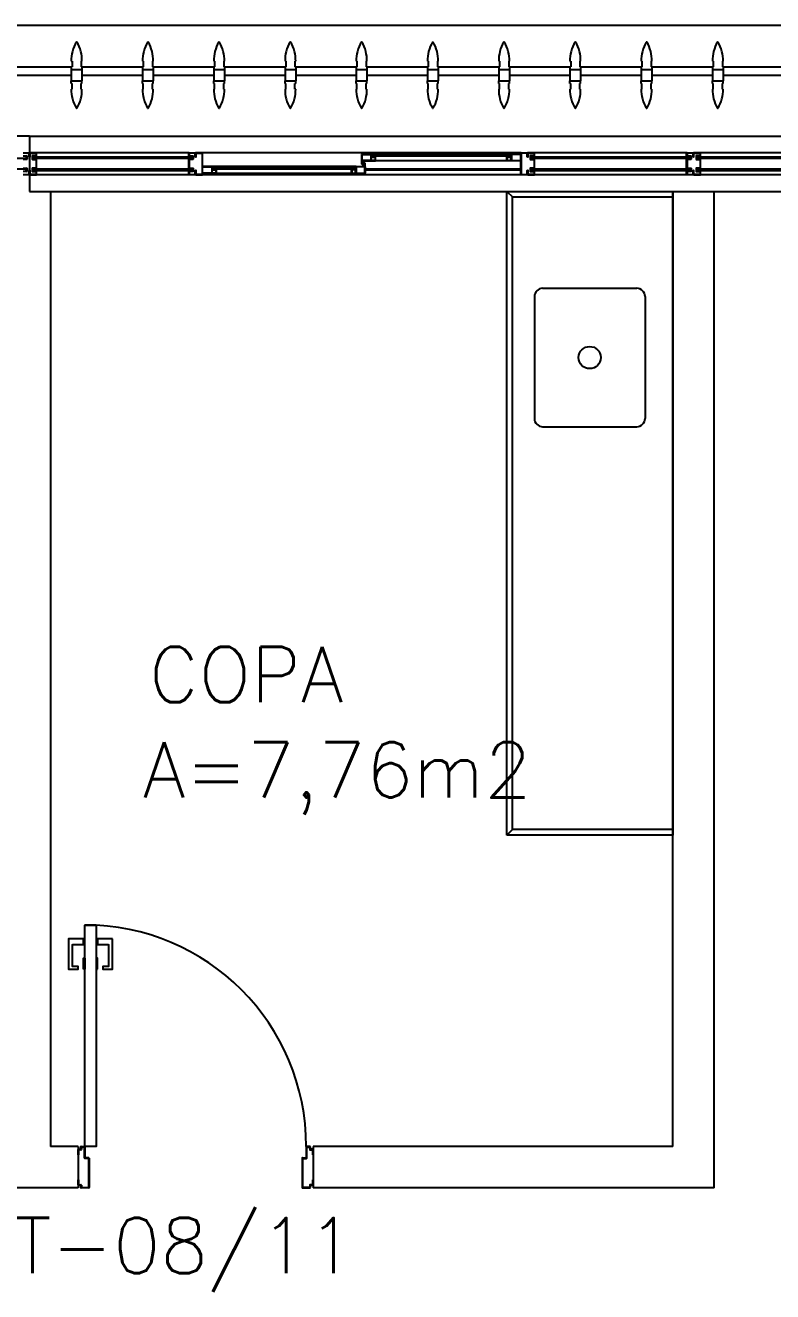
# Model space of a CAD drawing. Header units: millimetres. Extents: x 2128 to 2646, y 1972 to 2207.
# Drawn here: x 2380.021 to 2382.722, y 2138.991 to 2143.565 of the extents above; entities that cross this region are included whole.
import ezdxf

# ---------------------------------------------------------------- set-up
doc = ezdxf.new("R2010")
doc.units = ezdxf.units.MM
doc.linetypes.add('HIDDEN', pattern=[0.375, 0.25, -0.125])
for name, color, linetype in [('AR-ALV', 2, 'Continuous'), ('AR-BRISES', 1, 'Continuous'), ('AR-ESQ', 1, 'Continuous'), ('AR-PEITORIL', 1, 'Continuous'), ('AR-PORTA', 1, 'Continuous'), ('BC-CUBA', 1, 'Continuous'), ('BGR- VISTA', 12, 'Continuous'), ('BR-PAINEL', 1, 'Continuous'), ('BR-SUPORTE', 1, 'Continuous'), ('COZ1', 1, 'Continuous'), ('DT-ESQ-BAGUETE-C', 1, 'Continuous'), ('DT-ESQ-BAGUETE-V', 1, 'Continuous'), ('DT-ESQ-CHAPA DOBRADA-V', 1, 'Continuous'), ('DT-ESQ-MARCO-V', 1, 'Continuous'), ('DT-ESQ-PERFIL CADEIRA-C', 2, 'Continuous'), ('DT-ESQ-PERFIL CADEIRA-V', 2, 'Continuous'), ('DT-ESQ-PERFIL U SIMPLES-C', 2, 'Continuous'), ('DT-ESQ-PERFIL U-C', 2, 'Continuous'), ('DT-ESQ-PERFIL U-V', 1, 'Continuous'), ('DT-ESQ-VIDRO-C', 2, 'Continuous'), ('DT-ESQ-VIDRO-PROJ', 32, 'HIDDEN'), ('DT-ESQ-VIDRO-V', 71, 'Continuous'), ('DT-TXTMOD', 1, 'Continuous'), ('ENDEREÇO', 2, 'Continuous'), ('ibio', 2, 'Continuous'), ('maçaneta', 1, 'Continuous'), ('mov', 1, 'Continuous'), ('PM-PERFIL U-C', 2, 'Continuous'), ('pm1', 2, 'Continuous'), ('TEXTO', 2, 'Continuous'), ('Área', 2, 'Continuous')]:
    doc.layers.add(name, color=color, linetype=linetype)
doc.styles.add('S10', font='simplex.shx', dxfattribs={"height": 0.1})
doc.styles.add('UNB-100', font='simplex.shx', dxfattribs={"height": 0.2})
doc.styles.add('UNB1-100', font='simplex.shx', dxfattribs={"height": 0.2})

# ---------------------------------------------------------------- blocks, each defined once
blk = doc.blocks.new('CUBAbnc-01P')
at = {"layer": 'COZ1'}
for p, q in [((-0.25, -0.4705), (-0.25, -0.1305)), ((-0.22, -0.1005), (0.22, -0.1005)), ((0.25, -0.4705), (0.25, -0.1305)), ((-0.22, -0.5005), (0.22, -0.5005))]:
    blk.add_line(p, q, dxfattribs=at)
blk.add_circle((0, -0.3005), 0.04, dxfattribs=at)
for centre, start, end in [((-0.22, -0.1305), 90, 180), ((0.22, -0.1305), 0, 90), ((-0.22, -0.4705), 180, 270), ((0.22, -0.4705), 270, 0)]:
    blk.add_arc(centre, 0.03, start, end, dxfattribs=at)
blk = doc.blocks.new('BGR3')
at = {"layer": 'BGR- VISTA'}
for p, q in [((0, 2.305), (0.58, 2.305)), ((0.58, 2.305), (0.6, 2.325)), ((0.58, 2.305), (0.58, 0.02)), ((0.58, 0.02), (0, 0.02)), ((0.6, 0), (0.58, 0.02))]:
    blk.add_line(p, q, dxfattribs=at)
blk.add_lwpolyline([(0.6, 2.325), (0.6, 0), (0, 0), (0, 2.325)], close=True, dxfattribs=at)
at = {"layer": 'BC-CUBA', "rotation": 89.99999999999999}
blk.add_blockref('CUBAbnc-01P', (0, 0.6), dxfattribs=at)
blk = doc.blocks.new('EF21-P')
at = {"layer": 'DT-ESQ-BAGUETE-C', "ltscale": 0.1}
for points in [[(2.61, -0.08), (2.5965, -0.08), (2.5965, -0.0785), (2.6095, -0.0785, 0.414214), (2.61, -0.078), (2.61, -0.067, 0.414214), (2.6095, -0.0665), (2.5965, -0.0665), (2.5965, -0.065), (2.61, -0.065, -0.414214), (2.6115, -0.0665), (2.6115, -0.0785, -0.414214)], [(3.1015, -0.08), (3.115, -0.08), (3.115, -0.0785), (3.102, -0.0785, -0.414214), (3.1015, -0.078), (3.1015, -0.067, -0.414214), (3.102, -0.0665), (3.115, -0.0665), (3.115, -0.065), (3.1015, -0.065, 0.414214), (3.1, -0.0665), (3.1, -0.0785, 0.414214)], [(2.0485, -0.125), (2.035, -0.125), (2.035, -0.1235), (2.048, -0.1235, 0.414214), (2.0485, -0.123), (2.0485, -0.112, 0.414214), (2.048, -0.1115), (2.035, -0.1115), (2.035, -0.11), (2.0485, -0.11, -0.414214), (2.05, -0.1115), (2.05, -0.1235, -0.414214)], [(2.5265, -0.125), (2.54, -0.125), (2.54, -0.1235), (2.527, -0.1235, -0.414214), (2.5265, -0.123), (2.5265, -0.112, -0.414214), (2.527, -0.1115), (2.54, -0.1115), (2.54, -0.11), (2.5265, -0.11, 0.414214), (2.525, -0.1115), (2.525, -0.1235, 0.414214)]]:
    blk.add_lwpolyline(points, format="xyb", close=True, dxfattribs=at)
at = {"layer": 'DT-ESQ-BAGUETE-V', "ltscale": 0.1}
for p, q in [((2.61, -0.065), (3.1015, -0.065)), ((2.0485, -0.11), (2.5265, -0.11))]:
    blk.add_line(p, q, dxfattribs=at)
at = {"layer": 'DT-ESQ-CHAPA DOBRADA-V', "ltscale": 0.1}
for p, q in [((2, -0.077), (2.5615, -0.077)), ((2, -0.08), (2.5615, -0.08))]:
    blk.add_line(p, q, dxfattribs=at)
at = {"layer": 'DT-ESQ-MARCO-V', "ltscale": 0.1}
for p, q in [((0.7985, -0.06), (1.3515, -0.06)), ((1.3985, -0.06), (1.9515, -0.06)), ((3.1985, -0.06), (3.7515, -0.06)), ((0.7985, -0.14), (1.3515, -0.14)), ((1.3985, -0.14), (1.9515, -0.14)), ((3.1985, -0.14), (3.7515, -0.14))]:
    blk.add_line(p, q, dxfattribs=at)
at = {"layer": 'DT-ESQ-PERFIL CADEIRA-C', "ltscale": 0.1}
for p, q in [((2.5635, -0.0885), (2.61, -0.0885)), ((3.15, -0.0885), (3.1015, -0.0885)), ((2, -0.1335), (2.0485, -0.1335)), ((2.573, -0.1335), (2.5265, -0.1335))]:
    blk.add_line(p, q, dxfattribs=at)
for points in [[(2.61, -0.087, -1), (2.61, -0.09), (2.5635, -0.09, -0.414214), (2.5615, -0.088), (2.5615, -0.067, -0.414214), (2.5635, -0.065), (2.595, -0.065, -0.414214), (2.5965, -0.0665), (2.5965, -0.087)], [(2.5965, -0.0885, -0.198913), (2.5954, -0.0881, -0.198913), (2.595, -0.087), (2.595, -0.067, 0.414214), (2.5945, -0.0665), (2.5635, -0.0665, 0.414214), (2.563, -0.067), (2.563, -0.088, 0.414214), (2.5635, -0.0885)], [(3.1015, -0.09), (3.15, -0.09), (3.15, -0.0885), (3.115, -0.0885, 0.198912), (3.1161, -0.0881, 0.198913), (3.1165, -0.087), (3.1165, -0.067, -0.414214), (3.117, -0.0665), (3.15, -0.0665), (3.15, -0.065), (3.1165, -0.065, 0.414214), (3.115, -0.0665), (3.115, -0.0785), (3.115, -0.08), (3.115, -0.087), (3.1015, -0.087, 1)], [(2.0485, -0.135), (2, -0.135), (2, -0.1335), (2.035, -0.1335, -0.198912), (2.0339, -0.1331, -0.198913), (2.0335, -0.132), (2.0335, -0.112, 0.414214), (2.033, -0.1115), (2, -0.1115), (2, -0.11), (2.0335, -0.11, -0.414214), (2.035, -0.1115), (2.035, -0.1235), (2.035, -0.125), (2.035, -0.132), (2.0485, -0.132, -1)], [(2.5265, -0.132, 1), (2.5265, -0.135), (2.573, -0.135, 0.414214), (2.575, -0.133), (2.575, -0.112, 0.414214), (2.573, -0.11), (2.5415, -0.11, 0.414214), (2.54, -0.1115), (2.54, -0.132)], [(2.54, -0.1335, 0.198913), (2.5411, -0.1331, 0.198913), (2.5415, -0.132), (2.5415, -0.112, -0.414214), (2.542, -0.1115), (2.573, -0.1115, -0.414214), (2.5735, -0.112), (2.5735, -0.133, -0.414214), (2.573, -0.1335)]]:
    blk.add_lwpolyline(points, format="xyb", close=True, dxfattribs=at)
at = {"layer": 'DT-ESQ-PERFIL CADEIRA-V', "ltscale": 0.1}
for p, q in [((2.595, -0.09), (3.1015, -0.09)), ((2.0485, -0.135), (2.5265, -0.135))]:
    blk.add_line(p, q, dxfattribs=at)
at = {"layer": 'DT-ESQ-PERFIL U SIMPLES-C', "ltscale": 0.1}
for points in [[(2.5635, -0.102), (2.5715, -0.102), (2.5715, -0.1005), (2.5635, -0.1005, -0.414214), (2.563, -0.1), (2.563, -0.092, -0.414214), (2.5635, -0.0915), (2.5715, -0.0915), (2.5715, -0.09), (2.5635, -0.09, 0.414214), (2.5615, -0.092), (2.5615, -0.1, 0.414214)], [(2.573, -0.098), (2.565, -0.098), (2.565, -0.0995), (2.573, -0.0995, -0.414214), (2.5735, -0.1), (2.5735, -0.108, -0.414214), (2.573, -0.1085), (2.565, -0.1085), (2.565, -0.11), (2.573, -0.11, 0.414214), (2.575, -0.108), (2.575, -0.1, 0.414214)]]:
    blk.add_lwpolyline(points, format="xyb", close=True, dxfattribs=at)
at = {"layer": 'DT-ESQ-PERFIL U-C', "ltscale": 0.1}
for points in [[(1.35, -0.1285), (1.35, -0.1385, 0.414214), (1.3515, -0.14), (1.3735, -0.14, 0.414214), (1.375, -0.1385), (1.375, -0.125), (1.3735, -0.125), (1.3735, -0.138, -0.414214), (1.373, -0.1385), (1.352, -0.1385, -0.414214), (1.3515, -0.138), (1.3515, -0.1285), (1.3645, -0.1285, 0.414214), (1.366, -0.127), (1.366, -0.117, 0.414214), (1.3645, -0.1155), (1.3515, -0.1155), (1.3515, -0.0845), (1.3645, -0.0845, 0.414214), (1.366, -0.083), (1.366, -0.073, 0.414214), (1.3645, -0.0715), (1.3515, -0.0715), (1.3515, -0.062, -0.414214), (1.352, -0.0615), (1.373, -0.0615, -0.414214), (1.3735, -0.062), (1.3735, -0.075), (1.375, -0.075), (1.375, -0.0615, 0.414214), (1.3735, -0.06), (1.3515, -0.06, 0.414214), (1.35, -0.0615), (1.35, -0.0715, 0.414214), (1.3515, -0.073), (1.3645, -0.073), (1.3645, -0.083), (1.3515, -0.083), (1.3515, -0.083, 0.414214), (1.35, -0.0845), (1.35, -0.1155, 0.414214), (1.3515, -0.117), (1.3515, -0.117), (1.3645, -0.117), (1.3645, -0.127), (1.3515, -0.127, 0.414214)], [(1.4, -0.1285), (1.4, -0.1385, -0.414214), (1.3985, -0.14), (1.3765, -0.14, -0.414214), (1.375, -0.1385), (1.375, -0.125), (1.3765, -0.125), (1.3765, -0.138, 0.414214), (1.377, -0.1385), (1.398, -0.1385, 0.414214), (1.3985, -0.138), (1.3985, -0.1285), (1.3855, -0.1285, -0.414214), (1.384, -0.127), (1.384, -0.117, -0.414214), (1.3855, -0.1155), (1.3985, -0.1155), (1.3985, -0.0845), (1.3855, -0.0845, -0.414214), (1.384, -0.083), (1.384, -0.073, -0.414214), (1.3855, -0.0715), (1.3985, -0.0715), (1.3985, -0.062, 0.414214), (1.398, -0.0615), (1.377, -0.0615, 0.414214), (1.3765, -0.062), (1.3765, -0.075), (1.375, -0.075), (1.375, -0.0615, -0.414214), (1.3765, -0.06), (1.3985, -0.06, -0.414214), (1.4, -0.0615), (1.4, -0.0715, -0.414214), (1.3985, -0.073), (1.3855, -0.073), (1.3855, -0.083), (1.3985, -0.083), (1.3985, -0.083, -0.414214), (1.4, -0.0845), (1.4, -0.1155, -0.414214), (1.3985, -0.117), (1.3985, -0.117), (1.3855, -0.117), (1.3855, -0.127), (1.3985, -0.127, -0.414214)], [(1.95, -0.1285), (1.95, -0.1385, 0.414214), (1.9515, -0.14), (1.9735, -0.14, 0.414214), (1.975, -0.1385), (1.975, -0.125), (1.9735, -0.125), (1.9735, -0.138, -0.414214), (1.973, -0.1385), (1.952, -0.1385, -0.414214), (1.9515, -0.138), (1.9515, -0.1285), (1.9645, -0.1285, 0.414214), (1.966, -0.127), (1.966, -0.117, 0.414214), (1.9645, -0.1155), (1.9515, -0.1155), (1.9515, -0.0845), (1.9645, -0.0845, 0.414214), (1.966, -0.083), (1.966, -0.073, 0.414214), (1.9645, -0.0715), (1.9515, -0.0715), (1.9515, -0.062, -0.414214), (1.952, -0.0615), (1.973, -0.0615, -0.414214), (1.9735, -0.062), (1.9735, -0.075), (1.975, -0.075), (1.975, -0.0615, 0.414214), (1.9735, -0.06), (1.9515, -0.06, 0.414214), (1.95, -0.0615), (1.95, -0.0715, 0.414214), (1.9515, -0.073), (1.9645, -0.073), (1.9645, -0.083), (1.9515, -0.083), (1.9515, -0.083, 0.414214), (1.95, -0.0845), (1.95, -0.1155, 0.414214), (1.9515, -0.117), (1.9515, -0.117), (1.9645, -0.117), (1.9645, -0.127), (1.9515, -0.127, 0.414214)], [(1.975, -0.0615, -0.414214), (1.9765, -0.06), (1.9985, -0.06, -0.414214), (2, -0.0615), (2, -0.1385, -0.414214), (1.9985, -0.14), (1.9765, -0.14, -0.414214), (1.975, -0.1385), (1.975, -0.125), (1.9765, -0.125), (1.9765, -0.138, 0.414214), (1.977, -0.1385), (1.998, -0.1385, 0.414214), (1.9985, -0.138), (1.9985, -0.062, 0.414214), (1.998, -0.0615), (1.977, -0.0615, 0.414214), (1.9765, -0.062), (1.9765, -0.075), (1.975, -0.075)], [(3.175, -0.0615, 0.414214), (3.1735, -0.06), (3.1515, -0.06, 0.414214), (3.15, -0.0615), (3.15, -0.1385, 0.414214), (3.1515, -0.14), (3.1735, -0.14, 0.414214), (3.175, -0.1385), (3.175, -0.125), (3.1735, -0.125), (3.1735, -0.138, -0.414214), (3.173, -0.1385), (3.152, -0.1385, -0.414214), (3.1515, -0.138), (3.1515, -0.062, -0.414214), (3.152, -0.0615), (3.173, -0.0615, -0.414214), (3.1735, -0.062), (3.1735, -0.075), (3.175, -0.075)], [(3.2, -0.1285), (3.2, -0.1385, -0.414214), (3.1985, -0.14), (3.1765, -0.14, -0.414214), (3.175, -0.1385), (3.175, -0.125), (3.1765, -0.125), (3.1765, -0.138, 0.414214), (3.177, -0.1385), (3.198, -0.1385, 0.414214), (3.1985, -0.138), (3.1985, -0.1285), (3.1855, -0.1285, -0.414214), (3.184, -0.127), (3.184, -0.117, -0.414214), (3.1855, -0.1155), (3.1985, -0.1155), (3.1985, -0.0845), (3.1855, -0.0845, -0.414214), (3.184, -0.083), (3.184, -0.073, -0.414214), (3.1855, -0.0715), (3.1985, -0.0715), (3.1985, -0.062, 0.414214), (3.198, -0.0615), (3.177, -0.0615, 0.414214), (3.1765, -0.062), (3.1765, -0.075), (3.175, -0.075), (3.175, -0.0615, -0.414214), (3.1765, -0.06), (3.1985, -0.06, -0.414214), (3.2, -0.0615), (3.2, -0.0715, -0.414214), (3.1985, -0.073), (3.1855, -0.073), (3.1855, -0.083), (3.1985, -0.083), (3.1985, -0.083, -0.414214), (3.2, -0.0845), (3.2, -0.1155, -0.414214), (3.1985, -0.117), (3.1985, -0.117), (3.1855, -0.117), (3.1855, -0.127), (3.1985, -0.127, -0.414214)], [(3.75, -0.1285), (3.75, -0.1385, 0.414214), (3.7515, -0.14), (3.7735, -0.14, 0.414214), (3.775, -0.1385), (3.775, -0.125), (3.7735, -0.125), (3.7735, -0.138, -0.414214), (3.773, -0.1385), (3.752, -0.1385, -0.414214), (3.7515, -0.138), (3.7515, -0.1285), (3.7645, -0.1285, 0.414214), (3.766, -0.127), (3.766, -0.117, 0.414214), (3.7645, -0.1155), (3.7515, -0.1155), (3.7515, -0.0845), (3.7645, -0.0845, 0.414214), (3.766, -0.083), (3.766, -0.073, 0.414214), (3.7645, -0.0715), (3.7515, -0.0715), (3.7515, -0.062, -0.414214), (3.752, -0.0615), (3.773, -0.0615, -0.414214), (3.7735, -0.062), (3.7735, -0.075), (3.775, -0.075), (3.775, -0.0615, 0.414214), (3.7735, -0.06), (3.7515, -0.06, 0.414214), (3.75, -0.0615), (3.75, -0.0715, 0.414214), (3.7515, -0.073), (3.7645, -0.073), (3.7645, -0.083), (3.7515, -0.083), (3.7515, -0.083, 0.414214), (3.75, -0.0845), (3.75, -0.1155, 0.414214), (3.7515, -0.117), (3.7515, -0.117), (3.7645, -0.117), (3.7645, -0.127), (3.7515, -0.127, 0.414214)]]:
    blk.add_lwpolyline(points, format="xyb", close=True, dxfattribs=at)
at = {"layer": 'DT-ESQ-PERFIL U-V', "ltscale": 0.1}
for p, q in [((1.9985, -0.06), (3.1515, -0.06)), ((1.9985, -0.14), (3.1515, -0.14))]:
    blk.add_line(p, q, dxfattribs=at)
at = {"layer": 'DT-ESQ-VIDRO-C', "ltscale": 0.1}
for points in [[(1.3625, -0.081), (1.3625, -0.075), (0.7875, -0.075), (0.7875, -0.081)], [(1.9625, -0.081), (1.9625, -0.075), (1.3875, -0.075), (1.3875, -0.081)], [(3.1125, -0.085), (3.1125, -0.082), (2.599, -0.082), (2.599, -0.085)], [(3.7625, -0.081), (3.7625, -0.075), (3.1875, -0.075), (3.1875, -0.081)], [(2.038, -0.13), (2.038, -0.127), (2.537, -0.127), (2.537, -0.13)]]:
    blk.add_lwpolyline(points, close=True, dxfattribs=at)
at = {"layer": 'DT-ESQ-VIDRO-PROJ', "ltscale": 0.1}
for points in [[(3.7985, -0.14), (3.7765, -0.14, -0.414214), (3.775, -0.1385), (3.775, -0.125), (3.7765, -0.125), (3.7765, -0.138, 0.414214), (3.777, -0.1385), (3.798, -0.1385, 0.414214)], [(3.7985, -0.1285), (3.7855, -0.1285, -0.414214), (3.784, -0.127), (3.784, -0.117, -0.414214), (3.7855, -0.1155), (3.7985, -0.1155)], [(3.7985, -0.0845), (3.7855, -0.0845, -0.414214), (3.784, -0.083), (3.784, -0.073, -0.414214), (3.7855, -0.0715), (3.7985, -0.0715)], [(3.798, -0.0615), (3.777, -0.0615, 0.414214), (3.7765, -0.062), (3.7765, -0.075), (3.775, -0.075), (3.775, -0.0615, -0.414214), (3.7765, -0.06), (3.7985, -0.06, -0.414214)], [(3.7985, -0.117), (3.7855, -0.117), (3.7855, -0.127), (3.7985, -0.127, -0.414214)]]:
    blk.add_lwpolyline(points, format="xyb", dxfattribs=at)
blk.add_lwpolyline([(3.7985, -0.073), (3.7855, -0.073), (3.7855, -0.083), (3.7985, -0.083)], dxfattribs=at)
for points in [[(4.3625, -0.081), (4.3625, -0.075), (3.7875, -0.075), (3.7875, -0.081)], [(4.3625, -0.119), (4.3625, -0.125), (3.7875, -0.125), (3.7875, -0.119)]]:
    blk.add_lwpolyline(points, close=True, dxfattribs=at)
at = {"layer": 'DT-ESQ-VIDRO-V', "ltscale": 0.1}
for points in [[(1.3625, -0.119), (1.3625, -0.125), (0.7875, -0.125), (0.7875, -0.119)], [(1.9625, -0.119), (1.9625, -0.125), (1.3875, -0.125), (1.3875, -0.119)], [(3.7625, -0.119), (3.7625, -0.125), (3.1875, -0.125), (3.1875, -0.119)]]:
    blk.add_lwpolyline(points, close=True, dxfattribs=at)
at = {"layer": 'DT-TXTMOD', "ltscale": 0.1, "style": 'S10', "flags": 3}
for tag, p in [('M01', (0.025, -0.28)), ('M02', (0.3253, -0.28)), ('M03', (0.627, -0.28)), ('M04', (0.9288, -0.28)), ('M05', (1.2306, -0.28)), ('M06', (1.5323, -0.28)), ('M07', (1.8341, -0.28)), ('M08', (2.1359, -0.28)), ('M09', (2.4376, -0.28)), ('M10', (2.7394, -0.28)), ('M11', (3.0412, -0.28)), ('M12', (3.3429, -0.28)), ('M13', (3.6447, -0.28)), ('M14', (3.9464, -0.28)), ('M15', (4.2482, -0.28)), ('M16', (4.55, -0.28)), ('M17', (4.8517, -0.28))]:
    blk.add_attdef(tag, p, '', height=0.1, dxfattribs=at)
blk = doc.blocks.new('BR-MODULO8')
at = {"layer": 'BR-PAINEL'}
for p, q in [((-3.6242, 0.27), (-3.6217, 0.27)), ((-3.6242, 0.25), (-3.6242, 0.24)), ((-3.6242, 0.25), (-3.6217, 0.25)), ((-3.6242, 0.24), (-3.5858, 0.24)), ((-3.6242, 0.24), (-3.6242, 0.2)), ((-3.6217, 0.27), (-3.6217, 0.25)), ((-3.5883, 0.27), (-3.5883, 0.25)), ((-3.5858, 0.27), (-3.5883, 0.27)), ((-3.5858, 0.25), (-3.5883, 0.25)), ((-3.5858, 0.25), (-3.5858, 0.24)), ((-3.5858, 0.24), (-3.5858, 0.2)), ((-3.3667, 0.27), (-3.3642, 0.27)), ((-3.3667, 0.25), (-3.3667, 0.24)), ((-3.3667, 0.25), (-3.3642, 0.25)), ((-3.3667, 0.24), (-3.3283, 0.24)), ((-3.3667, 0.24), (-3.3667, 0.2)), ((-3.3642, 0.27), (-3.3642, 0.25)), ((-3.3308, 0.27), (-3.3308, 0.25)), ((-3.3283, 0.27), (-3.3308, 0.27)), ((-3.3283, 0.25), (-3.3308, 0.25)), ((-3.3283, 0.25), (-3.3283, 0.24)), ((-3.3283, 0.24), (-3.3283, 0.2)), ((-3.1092, 0.27), (-3.1067, 0.27)), ((-3.1092, 0.25), (-3.1092, 0.24)), ((-3.1092, 0.25), (-3.1067, 0.25)), ((-3.1092, 0.24), (-3.0708, 0.24)), ((-3.1092, 0.24), (-3.1092, 0.2)), ((-3.1067, 0.27), (-3.1067, 0.25)), ((-3.0733, 0.27), (-3.0733, 0.25)), ((-3.0708, 0.27), (-3.0733, 0.27)), ((-3.0708, 0.25), (-3.0733, 0.25)), ((-3.0708, 0.25), (-3.0708, 0.24)), ((-3.0708, 0.24), (-3.0708, 0.2)), ((-2.8517, 0.27), (-2.8492, 0.27)), ((-2.8517, 0.25), (-2.8517, 0.24)), ((-2.8517, 0.25), (-2.8492, 0.25)), ((-2.8517, 0.24), (-2.8133, 0.24)), ((-2.8517, 0.24), (-2.8517, 0.2)), ((-2.8492, 0.27), (-2.8492, 0.25)), ((-2.8158, 0.27), (-2.8158, 0.25)), ((-2.8133, 0.27), (-2.8158, 0.27)), ((-2.8133, 0.25), (-2.8158, 0.25)), ((-2.8133, 0.25), (-2.8133, 0.24)), ((-2.8133, 0.24), (-2.8133, 0.2)), ((-2.5942, 0.27), (-2.5917, 0.27)), ((-2.5942, 0.25), (-2.5942, 0.24)), ((-2.5942, 0.25), (-2.5917, 0.25)), ((-2.5942, 0.24), (-2.5558, 0.24)), ((-2.5942, 0.24), (-2.5942, 0.2)), ((-2.5917, 0.27), (-2.5917, 0.25)), ((-2.5583, 0.27), (-2.5583, 0.25)), ((-2.5558, 0.27), (-2.5583, 0.27)), ((-2.5558, 0.25), (-2.5583, 0.25)), ((-2.5558, 0.25), (-2.5558, 0.24)), ((-2.5558, 0.24), (-2.5558, 0.2)), ((-2.3367, 0.27), (-2.3342, 0.27)), ((-2.3367, 0.25), (-2.3367, 0.24)), ((-2.3367, 0.25), (-2.3342, 0.25)), ((-2.3367, 0.24), (-2.2983, 0.24)), ((-2.3367, 0.24), (-2.3367, 0.2)), ((-2.3342, 0.27), (-2.3342, 0.25)), ((-2.3008, 0.27), (-2.3008, 0.25)), ((-2.2983, 0.27), (-2.3008, 0.27)), ((-2.2983, 0.25), (-2.3008, 0.25)), ((-2.2983, 0.25), (-2.2983, 0.24)), ((-2.2983, 0.24), (-2.2983, 0.2)), ((-2.0792, 0.27), (-2.0767, 0.27)), ((-2.0792, 0.25), (-2.0792, 0.24)), ((-2.0792, 0.25), (-2.0767, 0.25)), ((-2.0792, 0.24), (-2.0408, 0.24)), ((-2.0792, 0.24), (-2.0792, 0.2)), ((-2.0767, 0.27), (-2.0767, 0.25)), ((-2.0433, 0.27), (-2.0433, 0.25)), ((-2.0408, 0.27), (-2.0433, 0.27)), ((-2.0408, 0.25), (-2.0433, 0.25)), ((-2.0408, 0.25), (-2.0408, 0.24)), ((-2.0408, 0.24), (-2.0408, 0.2)), ((-1.8217, 0.27), (-1.8192, 0.27)), ((-1.8217, 0.25), (-1.8217, 0.24)), ((-1.8217, 0.25), (-1.8192, 0.25)), ((-1.8217, 0.24), (-1.7833, 0.24)), ((-1.8217, 0.24), (-1.8217, 0.2)), ((-1.8192, 0.27), (-1.8192, 0.25)), ((-1.7858, 0.27), (-1.7858, 0.25)), ((-1.7833, 0.27), (-1.7858, 0.27)), ((-1.7833, 0.25), (-1.7858, 0.25)), ((-1.7833, 0.25), (-1.7833, 0.24)), ((-1.7833, 0.24), (-1.7833, 0.2)), ((-1.5642, 0.27), (-1.5617, 0.27)), ((-1.5642, 0.25), (-1.5642, 0.24)), ((-1.5642, 0.25), (-1.5617, 0.25)), ((-1.5642, 0.24), (-1.5258, 0.24)), ((-1.5642, 0.24), (-1.5642, 0.2)), ((-1.5617, 0.27), (-1.5617, 0.25)), ((-1.5283, 0.27), (-1.5283, 0.25)), ((-1.5258, 0.27), (-1.5283, 0.27)), ((-1.5258, 0.25), (-1.5283, 0.25)), ((-1.5258, 0.25), (-1.5258, 0.24)), ((-1.5258, 0.24), (-1.5258, 0.2)), ((-1.3067, 0.27), (-1.3042, 0.27)), ((-1.3067, 0.25), (-1.3067, 0.24)), ((-1.3067, 0.25), (-1.3042, 0.25)), ((-1.3067, 0.24), (-1.2683, 0.24)), ((-1.3067, 0.24), (-1.3067, 0.2)), ((-1.3042, 0.27), (-1.3042, 0.25)), ((-1.2708, 0.27), (-1.2708, 0.25)), ((-1.2683, 0.27), (-1.2708, 0.27)), ((-1.2683, 0.25), (-1.2708, 0.25)), ((-1.2683, 0.25), (-1.2683, 0.24)), ((-1.2683, 0.24), (-1.2683, 0.2)), ((-3.6242, 0.2), (-3.5858, 0.2)), ((-3.6242, 0.19), (-3.6242, 0.2)), ((-3.6242, 0.19), (-3.6217, 0.19)), ((-3.6217, 0.17), (-3.6217, 0.19)), ((-3.5858, 0.19), (-3.5883, 0.19)), ((-3.5883, 0.17), (-3.5883, 0.19)), ((-3.5858, 0.19), (-3.5858, 0.2)), ((-3.3667, 0.2), (-3.3283, 0.2)), ((-3.3667, 0.19), (-3.3667, 0.2)), ((-3.3667, 0.19), (-3.3642, 0.19)), ((-3.3642, 0.17), (-3.3642, 0.19)), ((-3.3283, 0.19), (-3.3308, 0.19)), ((-3.3308, 0.17), (-3.3308, 0.19)), ((-3.3283, 0.19), (-3.3283, 0.2)), ((-3.1092, 0.2), (-3.0708, 0.2)), ((-3.1092, 0.19), (-3.1092, 0.2)), ((-3.1092, 0.19), (-3.1067, 0.19)), ((-3.1067, 0.17), (-3.1067, 0.19)), ((-3.0708, 0.19), (-3.0733, 0.19)), ((-3.0733, 0.17), (-3.0733, 0.19)), ((-3.0708, 0.19), (-3.0708, 0.2)), ((-2.8517, 0.2), (-2.8133, 0.2)), ((-2.8517, 0.19), (-2.8517, 0.2)), ((-2.8517, 0.19), (-2.8492, 0.19)), ((-2.8492, 0.17), (-2.8492, 0.19)), ((-2.8133, 0.19), (-2.8158, 0.19)), ((-2.8158, 0.17), (-2.8158, 0.19)), ((-2.8133, 0.19), (-2.8133, 0.2)), ((-2.5942, 0.2), (-2.5558, 0.2)), ((-2.5942, 0.19), (-2.5942, 0.2)), ((-2.5942, 0.19), (-2.5917, 0.19)), ((-2.5917, 0.17), (-2.5917, 0.19)), ((-2.5558, 0.19), (-2.5583, 0.19)), ((-2.5583, 0.17), (-2.5583, 0.19)), ((-2.5558, 0.19), (-2.5558, 0.2)), ((-2.3367, 0.2), (-2.2983, 0.2)), ((-2.3367, 0.19), (-2.3367, 0.2)), ((-2.3367, 0.19), (-2.3342, 0.19)), ((-2.3342, 0.17), (-2.3342, 0.19)), ((-2.2983, 0.19), (-2.3008, 0.19)), ((-2.3008, 0.17), (-2.3008, 0.19)), ((-2.2983, 0.19), (-2.2983, 0.2)), ((-2.0792, 0.2), (-2.0408, 0.2)), ((-2.0792, 0.19), (-2.0792, 0.2)), ((-2.0792, 0.19), (-2.0767, 0.19)), ((-2.0767, 0.17), (-2.0767, 0.19)), ((-2.0408, 0.19), (-2.0433, 0.19)), ((-2.0433, 0.17), (-2.0433, 0.19)), ((-2.0408, 0.19), (-2.0408, 0.2)), ((-1.8217, 0.2), (-1.7833, 0.2)), ((-1.8217, 0.19), (-1.8217, 0.2)), ((-1.8217, 0.19), (-1.8192, 0.19)), ((-1.8192, 0.17), (-1.8192, 0.19)), ((-1.7833, 0.19), (-1.7858, 0.19)), ((-1.7858, 0.17), (-1.7858, 0.19)), ((-1.7833, 0.19), (-1.7833, 0.2)), ((-1.5642, 0.2), (-1.5258, 0.2)), ((-1.5642, 0.19), (-1.5642, 0.2)), ((-1.5642, 0.19), (-1.5617, 0.19)), ((-1.5617, 0.17), (-1.5617, 0.19)), ((-1.5258, 0.19), (-1.5283, 0.19)), ((-1.5283, 0.17), (-1.5283, 0.19)), ((-1.5258, 0.19), (-1.5258, 0.2)), ((-1.3067, 0.2), (-1.2683, 0.2)), ((-1.3067, 0.19), (-1.3067, 0.2)), ((-1.3067, 0.19), (-1.3042, 0.19)), ((-1.3042, 0.17), (-1.3042, 0.19)), ((-1.2683, 0.19), (-1.2708, 0.19)), ((-1.2708, 0.17), (-1.2708, 0.19)), ((-1.2683, 0.19), (-1.2683, 0.2)), ((-3.6242, 0.17), (-3.6217, 0.17)), ((-3.5858, 0.17), (-3.5883, 0.17)), ((-3.3667, 0.17), (-3.3642, 0.17)), ((-3.3283, 0.17), (-3.3308, 0.17)), ((-3.1092, 0.17), (-3.1067, 0.17)), ((-3.0708, 0.17), (-3.0733, 0.17)), ((-2.8517, 0.17), (-2.8492, 0.17)), ((-2.8133, 0.17), (-2.8158, 0.17)), ((-2.5942, 0.17), (-2.5917, 0.17)), ((-2.5558, 0.17), (-2.5583, 0.17)), ((-2.3367, 0.17), (-2.3342, 0.17)), ((-2.2983, 0.17), (-2.3008, 0.17)), ((-2.0792, 0.17), (-2.0767, 0.17)), ((-2.0408, 0.17), (-2.0433, 0.17)), ((-1.8217, 0.17), (-1.8192, 0.17)), ((-1.7833, 0.17), (-1.7858, 0.17)), ((-1.5642, 0.17), (-1.5617, 0.17)), ((-1.5258, 0.17), (-1.5283, 0.17)), ((-1.3067, 0.17), (-1.3042, 0.17)), ((-1.2683, 0.17), (-1.2708, 0.17))]:
    blk.add_line(p, q, dxfattribs=at)
for centre, radius, start, end in [((-3.4992, 0.2739), 0.1251, 148.4721, 181.772), ((-3.605, 0.3387), 0.001, 37.1012, 142.8988), ((-3.7108, 0.2739), 0.1251, 358.228, 31.5279), ((-3.2417, 0.2739), 0.1251, 148.4721, 181.772), ((-3.3475, 0.3387), 0.001, 37.1012, 142.8988), ((-3.4533, 0.2739), 0.1251, 358.228, 31.5279), ((-2.9842, 0.2739), 0.1251, 148.4721, 181.772), ((-3.09, 0.3387), 0.001, 37.1012, 142.8988), ((-3.1958, 0.2739), 0.1251, 358.228, 31.5279), ((-2.7267, 0.2739), 0.1251, 148.4721, 181.772), ((-2.8325, 0.3387), 0.001, 37.1012, 142.8988), ((-2.9383, 0.2739), 0.1251, 358.228, 31.5279), ((-2.4692, 0.2739), 0.1251, 148.4721, 181.772), ((-2.575, 0.3387), 0.001, 37.1012, 142.8988), ((-2.6808, 0.2739), 0.1251, 358.228, 31.5279), ((-2.2117, 0.2739), 0.1251, 148.4721, 181.772), ((-2.3175, 0.3387), 0.001, 37.1012, 142.8988), ((-2.4233, 0.2739), 0.1251, 358.228, 31.5279), ((-1.9542, 0.2739), 0.1251, 148.4721, 181.772), ((-2.06, 0.3387), 0.001, 37.1012, 142.8988), ((-2.1658, 0.2739), 0.1251, 358.228, 31.5279), ((-1.6967, 0.2739), 0.1251, 148.4721, 181.772), ((-1.8025, 0.3387), 0.001, 37.1012, 142.8988), ((-1.9083, 0.2739), 0.1251, 358.228, 31.5279), ((-1.4392, 0.2739), 0.1251, 148.4721, 181.772), ((-1.545, 0.3387), 0.001, 37.1012, 142.8988), ((-1.6508, 0.2739), 0.1251, 358.228, 31.5279), ((-1.1817, 0.2739), 0.1251, 148.4721, 181.772), ((-1.2875, 0.3387), 0.001, 37.1012, 142.8988), ((-1.3933, 0.2739), 0.1251, 358.228, 31.5279), ((-3.4992, 0.1661), 0.1251, 178.228, 211.5279), ((-3.7108, 0.1661), 0.1251, 328.4721, 1.772), ((-3.2417, 0.1661), 0.1251, 178.228, 211.5279), ((-3.4533, 0.1661), 0.1251, 328.4721, 1.772), ((-2.9842, 0.1661), 0.1251, 178.228, 211.5279), ((-3.1958, 0.1661), 0.1251, 328.4721, 1.772), ((-2.7267, 0.1661), 0.1251, 178.228, 211.5279), ((-2.9383, 0.1661), 0.1251, 328.4721, 1.772), ((-2.4692, 0.1661), 0.1251, 178.228, 211.5279), ((-2.6808, 0.1661), 0.1251, 328.4721, 1.772), ((-2.2117, 0.1661), 0.1251, 178.228, 211.5279), ((-2.4233, 0.1661), 0.1251, 328.4721, 1.772), ((-1.9542, 0.1661), 0.1251, 178.228, 211.5279), ((-2.1658, 0.1661), 0.1251, 328.4721, 1.772), ((-1.6967, 0.1661), 0.1251, 178.228, 211.5279), ((-1.9083, 0.1661), 0.1251, 328.4721, 1.772), ((-1.4392, 0.1661), 0.1251, 178.228, 211.5279), ((-1.6508, 0.1661), 0.1251, 328.4721, 1.772), ((-1.1817, 0.1661), 0.1251, 178.228, 211.5279), ((-1.3933, 0.1661), 0.1251, 328.4721, 1.772), ((-3.605, 0.1013), 0.001, 217.1012, 322.8988), ((-3.3475, 0.1013), 0.001, 217.1012, 322.8988), ((-3.09, 0.1013), 0.001, 217.1012, 322.8988), ((-2.8325, 0.1013), 0.001, 217.1012, 322.8988), ((-2.575, 0.1013), 0.001, 217.1012, 322.8988), ((-2.3175, 0.1013), 0.001, 217.1012, 322.8988), ((-2.06, 0.1013), 0.001, 217.1012, 322.8988), ((-1.8025, 0.1013), 0.001, 217.1012, 322.8988), ((-1.545, 0.1013), 0.001, 217.1012, 322.8988), ((-1.2875, 0.1013), 0.001, 217.1012, 322.8988)]:
    blk.add_arc(centre, radius, start, end, dxfattribs=at)
at = {"layer": 'BR-SUPORTE'}
for p, q in [((-3.8433, 0.25), (-3.6217, 0.25)), ((-3.5858, 0.25), (-3.3642, 0.25)), ((-3.3283, 0.25), (-3.1067, 0.25)), ((-3.0708, 0.25), (-2.8492, 0.25)), ((-2.8133, 0.25), (-2.5917, 0.25)), ((-2.5558, 0.25), (-2.3342, 0.25)), ((-2.2983, 0.25), (-2.0767, 0.25)), ((-2.0408, 0.25), (-1.8192, 0.25)), ((-1.7833, 0.25), (-1.5617, 0.25)), ((-1.5258, 0.25), (-1.3042, 0.25)), ((-1.2683, 0.25), (-1.0467, 0.25)), ((-3.8433, 0.22), (-3.6242, 0.22)), ((-3.5858, 0.22), (-3.3667, 0.22)), ((-3.3283, 0.22), (-3.1092, 0.22)), ((-3.0708, 0.22), (-2.8517, 0.22)), ((-2.8133, 0.22), (-2.5942, 0.22)), ((-2.5558, 0.22), (-2.3367, 0.22)), ((-2.2983, 0.22), (-2.0792, 0.22)), ((-2.0408, 0.22), (-1.8217, 0.22)), ((-1.7833, 0.22), (-1.5642, 0.22)), ((-1.5258, 0.22), (-1.3067, 0.22)), ((-1.2683, 0.22), (-1.0492, 0.22))]:
    blk.add_line(p, q, dxfattribs=at)
blk = doc.blocks.new('PM3')
at = {"layer": 'maçaneta'}
for points in [[(0.02, 0.825), (-0.035, 0.825), (-0.035, 0.715), (0, 0.715), (0, 0.725), (-0.02, 0.725), (-0.02, 0.8035, -0.414214), (-0.0185, 0.805), (0.02, 0.805)], [(0.125, 0.825), (0.07, 0.825), (0.07, 0.805), (0.1085, 0.805, -0.414214), (0.11, 0.8035), (0.11, 0.725), (0.09, 0.725), (0.09, 0.715), (0.125, 0.715)]]:
    blk.add_lwpolyline(points, format="xyb", close=True, dxfattribs=at)
for points in [[(0.02, 0.715), (0.02, 0.755), (0.025, 0.755), (0.025, 0.715)], [(0.07, 0.715), (0.07, 0.755), (0.065, 0.755), (0.065, 0.715)]]:
    blk.add_lwpolyline(points, close=True, dxfattribs=at)
at = {"layer": 'mov'}
blk.add_arc((0.025, 0.075), 0.8, 0, 90, dxfattribs=at)
at = {"layer": 'PM-PERFIL U-C'}
for p, q in [((0, 0.045), (0, 0.0635)), ((0.0015, 0.065), (0.01, 0.065)), ((0.002, 0.063), (0.002, 0.045)), ((0.0105, 0.063), (0.002, 0.063)), ((0.01, 0.065), (0.01, 0.0735)), ((0.0115, 0.075), (0.0235, 0.075)), ((0.012, 0.073), (0.012, 0.0645)), ((0.023, 0.073), (0.012, 0.073)), ((0.023, 0.0335), (0.023, 0.073)), ((0.025, 0.0735), (0.025, 0.034)), ((0.825, 0.0735), (0.825, 0.034)), ((0.8385, 0.075), (0.8265, 0.075)), ((0.827, 0.073), (0.838, 0.073)), ((0.827, 0.0335), (0.827, 0.073)), ((0.838, 0.073), (0.838, 0.0645)), ((0.8395, 0.063), (0.848, 0.063)), ((0.84, 0.065), (0.84, 0.0735)), ((0.8485, 0.065), (0.84, 0.065)), ((0.848, 0.063), (0.848, 0.045)), ((0.85, 0.045), (0.85, 0.0635)), ((0.002, 0.045), (0, 0.045)), ((0.038, 0.032), (0.0245, 0.032)), ((0.0385, 0.034), (0.025, 0.034)), ((0.038, 0.032), (0.038, -0.073)), ((0.04, 0.0325), (0.04, -0.0735)), ((0.81, 0.0325), (0.81, -0.0735)), ((0.8115, 0.034), (0.825, 0.034)), ((0.812, 0.032), (0.8255, 0.032)), ((0.812, 0.032), (0.812, -0.073)), ((0.848, 0.045), (0.85, 0.045)), ((0, -0.045), (0.002, -0.045)), ((0, -0.0635), (0, -0.045)), ((0.002, -0.045), (0.002, -0.063)), ((0.85, -0.045), (0.848, -0.045)), ((0.848, -0.045), (0.848, -0.063)), ((0.85, -0.0635), (0.85, -0.045)), ((0.01, -0.065), (0.0015, -0.065)), ((0.002, -0.063), (0.0105, -0.063)), ((0.01, -0.0735), (0.01, -0.065)), ((0.0385, -0.075), (0.0115, -0.075)), ((0.012, -0.0645), (0.012, -0.073)), ((0.012, -0.073), (0.038, -0.073)), ((0.8115, -0.075), (0.8385, -0.075)), ((0.838, -0.073), (0.812, -0.073)), ((0.838, -0.0645), (0.838, -0.073)), ((0.848, -0.063), (0.8395, -0.063)), ((0.84, -0.0735), (0.84, -0.065)), ((0.84, -0.065), (0.8485, -0.065))]:
    blk.add_line(p, q, dxfattribs=at)
for centre, start, end in [((0.0015, 0.0635), 90, 180), ((0.0115, 0.0735), 90, 180), ((0.0105, 0.0645), 270, 0), ((0.0235, 0.0735), 360, 90), ((0.8265, 0.0735), 90, 180), ((0.8395, 0.0645), 180, 270), ((0.8385, 0.0735), 0, 90), ((0.8485, 0.0635), 0, 90), ((0.0245, 0.0335), 180, 270), ((0.0385, 0.0325), 0, 90), ((0.8115, 0.0325), 90, 180), ((0.8255, 0.0335), 270, 0), ((0.0015, -0.0635), 180, 270), ((0.0115, -0.0735), 180, 270), ((0.0105, -0.0645), 0, 90), ((0.0385, -0.0735), 269.9386, 0), ((0.8115, -0.0735), 180, 270.0614), ((0.8395, -0.0645), 90, 180), ((0.8385, -0.0735), 270, 0), ((0.8485, -0.0635), 270, 0)]:
    blk.add_arc(centre, 0.0015, start, end, dxfattribs=at)
at = {"layer": 'pm1'}
blk.add_lwpolyline([(0.065, 0.875), (0.065, 0.075), (0.025, 0.075), (0.025, 0.875)], close=True, dxfattribs=at)

msp = doc.modelspace()

# ---------------------------------------------------------------- linework, layer by layer
at = {"layer": 'AR-ALV'}
for p, q in [((2380.0365, 2143.1651), (2378.6615, 2143.1651)), ((2380.0365, 2143.1651), (2380.0365, 2142.9651)), ((2380.0365, 2142.9651), (2380.1115, 2142.9651)), ((2380.1115, 2142.9651), (2380.1115, 2139.5151)), ((2382.3615, 2139.5151), (2382.3615, 2142.9651)), ((2382.3615, 2142.9651), (2382.5115, 2142.9651)), ((2382.5115, 2139.3651), (2382.5115, 2142.9651)), ((2380.2115, 2139.5151), (2380.1115, 2139.5151)), ((2380.2115, 2139.5151), (2380.2115, 2139.3651)), ((2381.0615, 2139.5151), (2381.0615, 2139.3651)), ((2382.3615, 2139.5151), (2381.0615, 2139.5151)), ((2380.2115, 2139.3651), (2376.9615, 2139.3651)), ((2382.5115, 2139.3651), (2381.0615, 2139.3651))]:
    msp.add_line(p, q, dxfattribs=at)
at = {"layer": 'AR-PEITORIL'}
for p, q in [((2380.0365, 2143.1651), (2383.8115, 2143.1651)), ((2380.1115, 2142.9651), (2383.8115, 2142.9651))]:
    msp.add_line(p, q, dxfattribs=at)
at = {"layer": 'ibio'}
msp.add_line((2371.8115, 2143.5651), (2438.6615, 2143.5651), dxfattribs=at)

# ---------------------------------------------------------------- block references
at = {"layer": 'AR-BRISES'}
msp.add_blockref('BR-MODULO8', (2383.8115, 2143.1651), dxfattribs=at)
at = {"layer": 'AR-ESQ', "rotation": 180}
msp.add_blockref('EF21-P', (2383.8115, 2142.9651), dxfattribs=at)
at = {"layer": 'AR-PORTA'}
msp.add_blockref('PM3', (2380.2115, 2139.4401), dxfattribs=at)
at = {"layer": 'BGR- VISTA', "rotation": 180}
msp.add_blockref('BGR3', (2382.3615, 2142.9651), dxfattribs=at)

# ---------------------------------------------------------------- texts
at = {"layer": 'ENDEREÇO', "style": 'UNB1-100'}
msp.add_text('KT-08/11', height=0.2, dxfattribs=at).set_placement((2379.7983, 2139.0572))
at = {"layer": 'TEXTO', "style": 'UNB-100'}
msp.add_text('COPA', height=0.2, dxfattribs=at).set_placement((2380.4678, 2141.1195))
at = {"layer": 'Área', "style": 'UNB-100'}
msp.add_text('A=7,76m2', height=0.2, dxfattribs=at).set_placement((2380.4458, 2140.7756))

doc.saveas('drawing.dxf')
